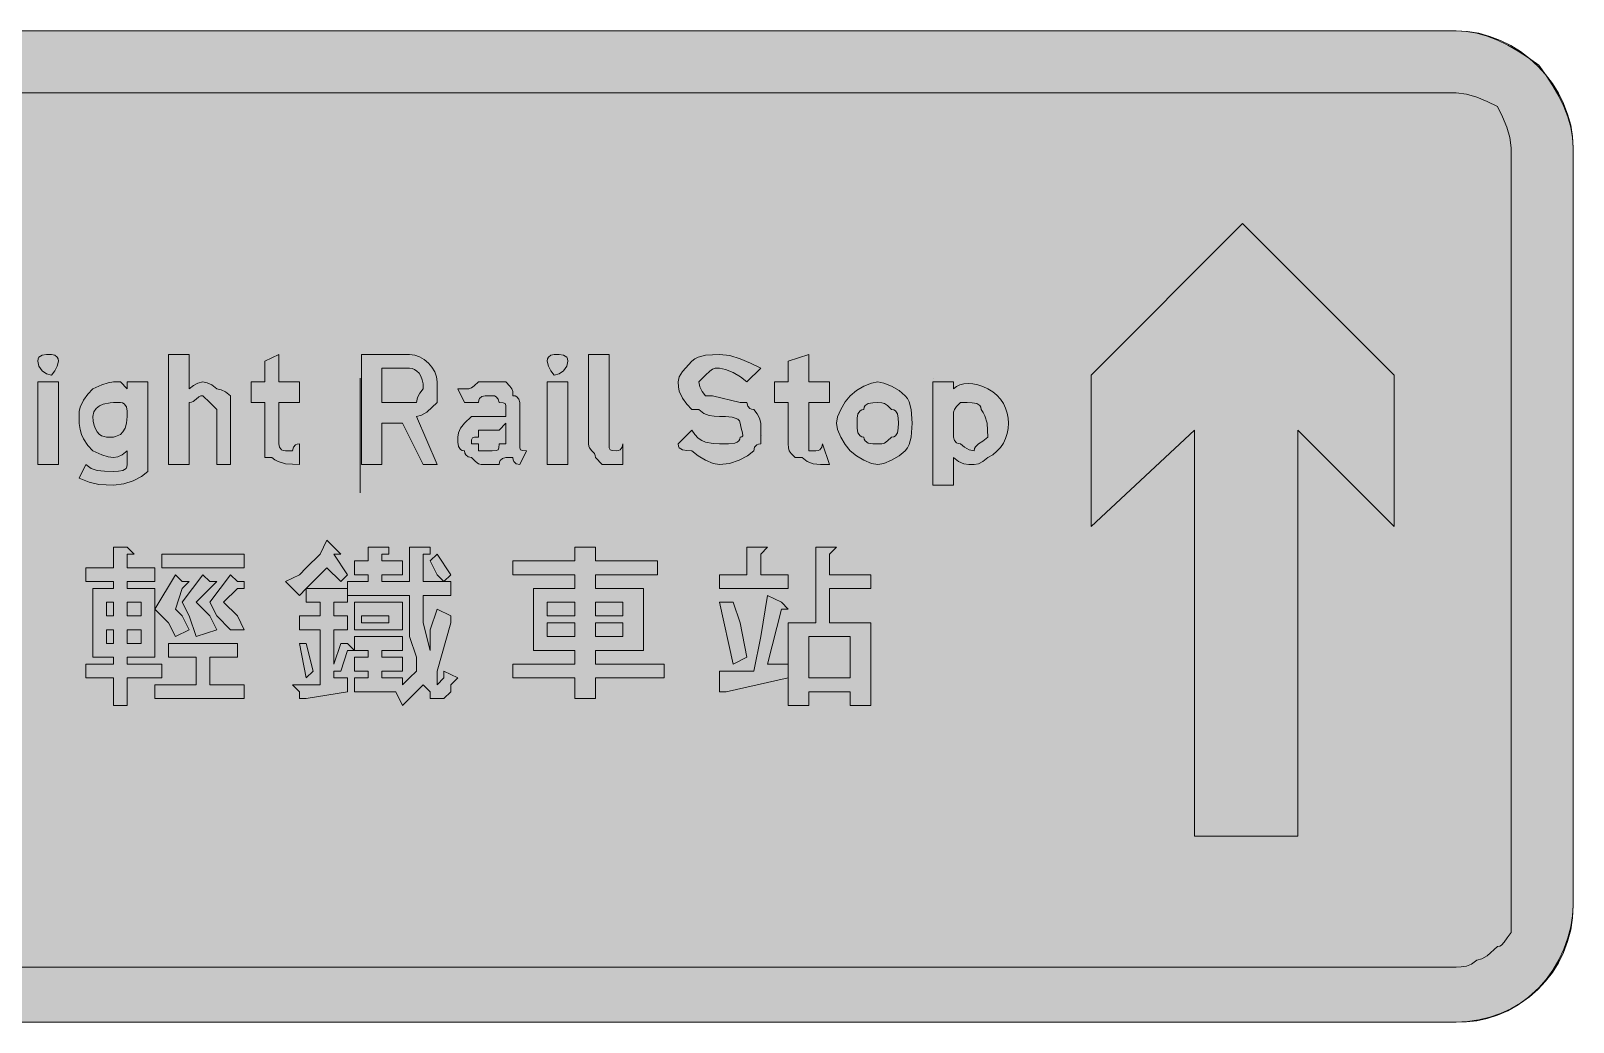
# Model space of a CAD drawing. Header units: metres. Extents: x 11 to 555, y 49 to 222.
# Drawn here: x 286.6 to 555.5, y 49.2 to 222 of the extents above; entities that cross this region are included whole.
import ezdxf

# ---------------------------------------------------------------- set-up
doc = ezdxf.new("R2010")
doc.units = ezdxf.units.M
for name, color, linetype, true_color in [('FILL_BLUE_0000FF', 7, 'Continuous', 0x0000ff), ('FILL_WHITE_FFFFFF', 7, 'Continuous', 0xffffff), ('STROKE_BLUE_0000FF', 7, 'Continuous', 0x0000ff), ('STROKE_WHITE_FFFFFF', 7, 'Continuous', 0xffffff)]:
    doc.layers.add(name, color=color, linetype=linetype, true_color=true_color)

msp = doc.modelspace()

# ---------------------------------------------------------------- hatches: boundary and pattern name
at = {"layer": 'FILL_BLUE_0000FF', "true_color": 0x0000ff}
h = msp.add_hatch(color=7, dxfattribs=at)
h.dxf.hatch_style = 1
h.paths.add_polyline_path([(535.05, 211.2), (536.85, 210.99), (538.65, 210.45), (540.45, 209.68), (542.25, 208.8), (543.13, 207), (543.9, 205.2), (544.44, 203.4), (544.65, 201.6), (544.65, 69.6), (544.65, 64.8), (543.94, 63.92), (543.45, 63.15), (542.96, 62.61), (542.65, 62.45), (542.25, 62.4), (540.45, 60.75), (539.55, 60.21), (538.65, 60), (537.75, 59.31), (536.85, 58.95), (535.95, 58.82), (535.05, 58.8), (31.05, 58.8), (30.1, 58.86), (29.08, 59.02), (28.03, 59.31), (27, 59.7), (26.02, 60.21), (25.14, 60.82), (24.41, 61.56), (23.85, 62.4), (23.01, 62.96), (22.27, 63.69), (21.66, 64.57), (21.15, 65.55), (20.76, 66.58), (20.47, 67.63), (20.31, 68.65), (20.25, 69.6), (20.25, 201.6), (20.31, 202.5), (20.47, 203.39), (21.09, 205.12), (22.09, 206.75), (23.4, 208.2), (25, 209.43), (26.83, 210.37), (27.83, 210.73), (28.86, 210.98), (29.94, 211.14), (31.05, 211.2), (535.05, 211.2)])
at = {"layer": 'FILL_WHITE_FFFFFF', "true_color": 0xffffff}
h = msp.add_hatch(color=7, dxfattribs=at)
h.dxf.hatch_style = 1
h.paths.add_polyline_path([(536.85, 221.89), (538.65, 221.57), (540.45, 221.05), (542.25, 220.35), (544.05, 219.48), (545.85, 218.46), (547.65, 217.29), (549.45, 216), (550.74, 214.2), (551.91, 212.4), (552.93, 210.6), (553.8, 208.8), (554.5, 207), (555.02, 205.2), (555.34, 203.4), (555.45, 201.6), (555.45, 69.6), (555.34, 67.75), (555.02, 65.83), (554.5, 63.88), (553.8, 61.95), (552.93, 60.07), (551.91, 58.29), (550.74, 56.66), (549.45, 55.2), (547.65, 53.56), (545.85, 52.24), (544.05, 51.19), (542.25, 50.4), (540.45, 49.83), (538.65, 49.46), (536.85, 49.26), (535.05, 49.2), (31.05, 49.2), (29.2, 49.26), (27.28, 49.46), (25.33, 49.83), (23.4, 50.4), (21.52, 51.19), (19.74, 52.24), (18.11, 53.56), (16.65, 55.2), (15.8, 55.7), (15.06, 56.31), (13.8, 57.75), (12.77, 59.42), (11.85, 61.2), (11.45, 62.15), (11.16, 63.19), (10.8, 65.4), (10.67, 67.61), (10.65, 69.6), (10.65, 201.6), (10.71, 203.4), (10.91, 205.2), (11.28, 207), (11.85, 208.8), (12.64, 210.6), (13.69, 212.4), (15.01, 214.2), (16.65, 216), (17.76, 217.07), (19.2, 218.25), (20.01, 218.78), (20.87, 219.21), (21.75, 219.49), (22.65, 219.6), (27.3, 221.25), (29.23, 221.79), (31.05, 222), (535.05, 222), (536.85, 221.89)])
h = msp.add_hatch(color=7, dxfattribs=at)
h.dxf.hatch_style = 1
h.paths.add_polyline_path([(489.45, 81.6), (489.45, 152.4), (471.45, 135.6), (471.45, 162), (497.85, 188.4), (524.25, 162), (524.25, 135.6), (507.45, 152.4), (507.45, 81.6), (489.45, 81.6)])
h = msp.add_hatch(color=7, dxfattribs=at)
h.dxf.hatch_style = 1
h.paths.add_polyline_path([(291.26, 163.52), (290.85, 162.75), (290.25, 162), (289.37, 162.21), (288.6, 162.75), (288.06, 163.52), (287.85, 164.4), (287.9, 164.8), (288.06, 165.09), (288.6, 165.45), (289.37, 165.58), (290.25, 165.6), (290.85, 165.45), (291.26, 165.09), (291.4, 164.8), (291.45, 164.4), (291.26, 163.52)])
h = msp.add_hatch(color=7, dxfattribs=at)
h.dxf.hatch_style = 1
h.paths.add_polyline_path([(319.05, 156), (317.85, 157.2), (316.65, 158.4), (316.25, 158.35), (315.94, 158.21), (315.45, 157.8), (314.96, 157.39), (314.65, 157.25), (314.25, 157.2), (314.25, 154.8), (314.25, 146.4), (310.65, 146.4), (310.65, 165.6), (314.25, 165.6), (314.25, 159.6), (315, 160.2), (315.77, 160.61), (316.65, 160.8), (317.4, 160.65), (318.17, 160.29), (319.05, 159.6), (319.8, 159.45), (320.57, 159.09), (321.45, 158.4), (321.45, 156), (321.45, 146.4), (319.05, 146.4), (319.05, 154.8), (319.05, 156)])
h = msp.add_hatch(color=7, dxfattribs=at)
h.dxf.hatch_style = 1
h.paths.add_polyline_path([(330, 149.4), (330.36, 148.99), (330.65, 148.85), (331.05, 148.8), (332.25, 148.8), (332.4, 149.4), (332.76, 149.81), (333.05, 149.95), (333.45, 150), (333.45, 146.4), (331.05, 146.55), (329.74, 146.91), (329.15, 147.2), (328.65, 147.6), (327.45, 147.6), (327.45, 150), (327.45, 157.2), (325.05, 157.2), (325.05, 160.8), (327.45, 160.8), (327.45, 164.4), (329.85, 165.6), (329.85, 160.8), (333.45, 160.8), (333.45, 157.2), (329.85, 157.2), (329.85, 150), (330, 149.4)])
h = msp.add_hatch(color=7, dxfattribs=at)
h.dxf.hatch_style = 1
h.paths.add_polyline_path([(351.45, 153.6), (347.85, 153.6), (347.85, 146.4), (344.25, 146.4), (344.25, 165.6), (352.65, 165.6), (353.55, 165.49), (354.41, 165.19), (355.22, 164.71), (355.95, 164.1), (356.56, 163.37), (357.04, 162.56), (357.34, 161.7), (357.45, 160.8), (357.45, 157.2), (355.65, 155.55), (354.75, 155.01), (353.85, 154.8), (357.45, 146.4), (355.05, 146.4), (351.45, 153.6)])
h.paths.add_polyline_path([(353.85, 157.2), (354.04, 158.08), (354.45, 158.85), (355.05, 159.6), (355, 160.44), (354.84, 161.17), (354.61, 161.79), (354.3, 162.3), (353.94, 162.69), (353.53, 162.97), (353.1, 163.14), (352.65, 163.2), (347.85, 163.2), (347.85, 157.2), (352.65, 157.2), (353.85, 157.2)], flags=16)
h = msp.add_hatch(color=7, dxfattribs=at)
h.dxf.hatch_style = 1
h.paths.add_polyline_path([(380.04, 163.52), (379.5, 162.75), (378.73, 162.21), (377.85, 162), (377.25, 162.75), (376.84, 163.52), (376.65, 164.4), (376.7, 164.8), (376.84, 165.09), (377.25, 165.45), (377.85, 165.6), (378.73, 165.58), (379.5, 165.45), (380.04, 165.09), (380.2, 164.8), (380.25, 164.4), (380.04, 163.52)])
h = msp.add_hatch(color=7, dxfattribs=at)
h.dxf.hatch_style = 1
h.paths.add_polyline_path([(383.85, 165.6), (387.45, 165.6), (387.45, 150), (387.47, 149.31), (387.6, 148.95), (387.96, 148.82), (388.65, 148.8), (389.05, 148.85), (389.34, 148.99), (389.7, 149.4), (389.85, 150), (389.85, 146.4), (388.65, 146.4), (386.25, 146.4), (385.05, 147.6), (385, 148), (384.86, 148.31), (384.45, 148.8), (384.04, 149.29), (383.9, 149.6), (383.85, 150), (383.85, 165.6)])
h = msp.add_hatch(color=7, dxfattribs=at)
h.dxf.hatch_style = 1
h.paths.add_polyline_path([(410.36, 161.68), (409.05, 162.45), (407.74, 162.99), (406.65, 163.2), (405.94, 163.18), (405.45, 163.05), (404.96, 162.69), (404.25, 162), (403.05, 160.8), (403.24, 159.92), (403.65, 159.15), (404.25, 158.4), (405.45, 158.4), (410.25, 157.2), (411.45, 157.2), (411.6, 156.6), (411.96, 156.19), (412.25, 156.05), (412.65, 156), (413.25, 155.25), (413.66, 154.48), (413.85, 153.6), (413.85, 152.4), (413.85, 151.2), (413.85, 150), (413.45, 149.95), (413.16, 149.81), (412.8, 149.4), (412.65, 148.8), (411.54, 147.92), (410.1, 147.15), (408.43, 146.61), (406.65, 146.4), (405.56, 146.61), (404.25, 147.15), (402.94, 147.92), (401.85, 148.8), (400.97, 148.82), (400.2, 148.95), (399.66, 149.31), (399.5, 149.6), (399.45, 150), (401.85, 152.4), (402.35, 151.61), (402.94, 151.01), (403.58, 150.59), (404.25, 150.3), (405.56, 150.04), (406.65, 150), (408.22, 150.02), (409.35, 150.15), (409.74, 150.29), (410.02, 150.51), (410.19, 150.8), (410.25, 151.2), (410.59, 151.25), (410.76, 151.41), (410.7, 151.95), (410.42, 152.72), (410.25, 153.6), (410.14, 154), (409.86, 154.29), (409.43, 154.51), (408.9, 154.65), (407.72, 154.78), (406.65, 154.8), (405.75, 154.82), (404.85, 154.95), (403.95, 155.31), (403.05, 156), (401.85, 156), (400.97, 156.92), (400.2, 157.95), (399.66, 159.21), (399.5, 159.95), (399.45, 160.8), (399.66, 161.7), (400.2, 162.6), (401.85, 164.4), (402.35, 164.8), (402.94, 165.09), (404.25, 165.45), (406.65, 165.6), (408.45, 165.39), (410.25, 164.85), (412.05, 164.08), (413.85, 163.2), (411.45, 160.8), (410.36, 161.68)])
h = msp.add_hatch(color=7, dxfattribs=at)
h.dxf.hatch_style = 1
h.paths.add_polyline_path([(422.25, 148.8), (423.45, 148.8), (423.85, 148.85), (424.14, 148.99), (424.5, 149.4), (424.65, 150), (425.85, 146.4), (424.26, 146.42), (423, 146.55), (421.97, 146.91), (421.05, 147.6), (419.85, 147.6), (419.16, 148.31), (418.8, 148.8), (418.67, 149.29), (418.65, 150), (418.65, 157.2), (416.25, 157.2), (416.25, 160.8), (418.65, 160.8), (418.65, 164.4), (422.25, 165.6), (422.25, 160.8), (425.85, 160.8), (425.85, 157.2), (422.25, 157.2), (422.25, 150), (422.25, 148.8)])
h = msp.add_hatch(color=7, dxfattribs=at)
h.dxf.hatch_style = 1
h.paths.add_polyline_path([(287.85, 146.4), (287.85, 160.8), (291.45, 160.8), (291.45, 146.4), (287.85, 146.4)])
h = msp.add_hatch(color=7, dxfattribs=at)
h.dxf.hatch_style = 1
h.paths.add_polyline_path([(299.02, 148.11), (297.45, 148.8), (296.57, 149.74), (295.8, 150.9), (295.49, 151.64), (295.26, 152.51), (295.1, 153.56), (295.05, 154.8), (295.1, 155.65), (295.26, 156.39), (295.8, 157.65), (296.57, 158.68), (297.45, 159.6), (299.02, 160.29), (300.15, 160.65), (301.05, 160.8), (302.25, 160.8), (303.45, 159.6), (303.45, 160.8), (307.05, 160.8), (307.05, 146.4), (307.05, 145.2), (305.94, 144.32), (304.5, 143.55), (302.83, 143.01), (301.05, 142.8), (298.5, 142.95), (296.83, 143.31), (295.05, 144), (296.25, 146.4), (297.17, 145.71), (298.2, 145.35), (299.46, 145.22), (301.05, 145.2), (301.93, 145.22), (302.7, 145.35), (303.24, 145.71), (303.4, 146), (303.45, 146.4), (303.45, 147.6), (303.45, 148.8), (302.57, 148.11), (301.8, 147.75), (301.05, 147.6), (300.15, 147.75), (299.02, 148.11)])
h.paths.add_polyline_path([(299.25, 156.9), (298.59, 156.61), (298.01, 156.19), (297.6, 155.59), (297.45, 154.8), (297.5, 153.96), (297.66, 153.22), (297.89, 152.61), (298.2, 152.1), (298.56, 151.71), (298.97, 151.42), (299.4, 151.26), (299.85, 151.2), (301.05, 151.2), (301.42, 151.26), (302.25, 151.65), (302.69, 152.08), (303.07, 152.72), (303.35, 153.61), (303.45, 154.8), (303.43, 155.68), (303.3, 156.45), (302.94, 156.99), (302.65, 157.15), (302.25, 157.2), (301.05, 157.2), (300.49, 157.16), (299.25, 156.9)], flags=16)
h = msp.add_hatch(color=7, dxfattribs=at)
h.dxf.hatch_style = 1
h.paths.add_polyline_path([(362.96, 159.62), (363.45, 159.75), (363.94, 160.11), (364.65, 160.8), (365.85, 160.8), (369.45, 160.8), (370.14, 160.09), (370.5, 159.6), (370.63, 159.11), (370.65, 158.4), (371.05, 158.35), (371.34, 158.21), (371.7, 157.8), (371.85, 157.2), (371.85, 154.8), (371.85, 150), (371.87, 149.31), (372, 148.95), (372.36, 148.82), (373.05, 148.8), (371.85, 146.4), (371.25, 146.55), (370.84, 146.91), (370.7, 147.2), (370.65, 147.6), (369.45, 147.6), (368.85, 147.45), (368.44, 147.09), (368.3, 146.8), (368.25, 146.4), (365.85, 146.4), (365.14, 146.42), (364.65, 146.55), (364.16, 146.91), (363.45, 147.6), (362.85, 147.75), (362.44, 148.11), (362.3, 148.4), (362.25, 148.8), (361.85, 148.85), (361.56, 149.01), (361.2, 149.55), (361.07, 150.32), (361.05, 151.2), (361.2, 151.95), (361.56, 152.72), (362.25, 153.6), (363.45, 154.8), (365.85, 154.8), (367.05, 154.8), (369.45, 154.8), (369.45, 156), (369.43, 156.69), (369.3, 157.05), (368.94, 157.18), (368.25, 157.2), (368.1, 157.8), (367.74, 158.21), (367.45, 158.35), (367.05, 158.4), (365.85, 158.4), (365.25, 158.25), (364.84, 157.89), (364.7, 157.6), (364.65, 157.2), (362.25, 157.2), (361.05, 159.6), (362.25, 159.6), (362.96, 159.62)])
h.paths.add_polyline_path([(367.74, 148.82), (368.1, 148.95), (368.23, 149.31), (368.25, 150), (369.45, 150), (369.45, 151.2), (369.45, 153.6), (368.25, 152.4), (365.85, 152.4), (364.65, 152.4), (364.65, 151.2), (363.96, 151.18), (363.6, 151.05), (363.47, 150.69), (363.45, 150), (364.65, 150), (364.65, 148.8), (365.85, 148.8), (367.05, 148.8), (367.74, 148.82)], flags=16)
h = msp.add_hatch(color=7, dxfattribs=at)
h.dxf.hatch_style = 1
h.paths.add_polyline_path([(376.65, 146.4), (376.65, 160.8), (380.25, 160.8), (380.25, 146.4), (376.65, 146.4)])
h = msp.add_hatch(color=7, dxfattribs=at)
h.dxf.hatch_style = 1
h.paths.add_polyline_path([(427.8, 156), (428.57, 157.31), (429.45, 158.4), (430.54, 159.28), (431.85, 160.05), (433.16, 160.59), (434.25, 160.8), (435.34, 160.59), (436.65, 160.05), (437.96, 159.28), (439.05, 158.4), (439.45, 157.9), (439.74, 157.31), (440.1, 156), (440.25, 153.6), (440.1, 151.2), (439.74, 149.89), (439.45, 149.3), (439.05, 148.8), (437.96, 147.92), (436.65, 147.15), (435.34, 146.61), (434.25, 146.4), (433.16, 146.61), (431.85, 147.15), (430.54, 147.92), (429.45, 148.8), (428.57, 149.89), (427.8, 151.2), (427.26, 152.51), (427.05, 153.6), (427.26, 154.69), (427.8, 156)])
h.paths.add_polyline_path([(432.6, 157.05), (432.06, 156.69), (431.9, 156.4), (431.85, 156), (431.45, 155.95), (431.16, 155.79), (430.8, 155.25), (430.67, 154.48), (430.65, 153.6), (430.67, 152.72), (430.8, 151.95), (431.16, 151.41), (431.45, 151.25), (431.85, 151.2), (431.9, 150.8), (432.06, 150.51), (432.6, 150.15), (433.37, 150.02), (434.25, 150), (434.96, 150.02), (435.45, 150.15), (435.94, 150.51), (436.65, 151.2), (437.05, 151.25), (437.34, 151.41), (437.7, 151.95), (437.83, 152.72), (437.85, 153.6), (437.83, 154.48), (437.7, 155.25), (437.34, 155.79), (437.05, 155.95), (436.65, 156), (435.94, 156.69), (435.45, 157.05), (434.96, 157.18), (434.25, 157.2), (433.37, 157.18), (432.6, 157.05)], flags=16)
h = msp.add_hatch(color=7, dxfattribs=at)
h.dxf.hatch_style = 1
h.paths.add_polyline_path([(448.56, 160.27), (449.24, 160.44), (450, 160.5), (450.81, 160.44), (451.67, 160.27), (452.55, 159.99), (453.45, 159.6), (454.29, 159.1), (455.02, 158.49), (455.64, 157.81), (456.15, 157.05), (456.54, 156.24), (456.82, 155.38), (456.99, 154.5), (457.05, 153.6), (456.99, 152.7), (456.82, 151.82), (456.54, 150.96), (456.15, 150.15), (455.64, 149.39), (455.02, 148.71), (454.29, 148.1), (453.45, 147.6), (452.57, 146.91), (451.8, 146.55), (451.05, 146.4), (450.15, 146.42), (449.25, 146.55), (448.35, 146.91), (447.45, 147.6), (447.45, 142.8), (443.85, 142.8), (443.85, 160.8), (447.45, 160.8), (447.45, 159.6), (447.95, 159.99), (448.56, 160.27)])
h.paths.add_polyline_path([(447.6, 156), (447.47, 155.51), (447.45, 154.8), (447.45, 152.4), (447.45, 151.2), (447.6, 150.6), (447.96, 150.19), (448.25, 150.05), (448.65, 150), (449.4, 149.4), (450.17, 148.99), (451.05, 148.8), (451.1, 149.2), (451.26, 149.51), (451.8, 150), (452.57, 150.49), (453.45, 151.2), (453.3, 153.6), (452.94, 154.91), (452.65, 155.5), (452.25, 156), (452.2, 156.4), (452.04, 156.69), (451.5, 157.05), (450.73, 157.18), (449.85, 157.2), (448.65, 157.2), (447.96, 156.49), (447.6, 156)], flags=16)
h = msp.add_hatch(color=7, dxfattribs=at)
h.dxf.hatch_style = 1
h.paths.add_polyline_path([(303.45, 130.8), (303.45, 128.4), (308.25, 128.4), (308.25, 126), (303.45, 126), (303.45, 124.8), (308.25, 124.8), (308.25, 112.8), (303.45, 112.8), (303.45, 111.6), (309.45, 111.6), (309.45, 109.2), (303.45, 109.2), (303.45, 104.4), (301.05, 104.4), (301.05, 109.2), (296.25, 109.2), (296.25, 111.6), (301.05, 111.6), (301.05, 112.8), (297.45, 112.8), (297.45, 124.8), (301.05, 124.8), (301.05, 126), (296.25, 126), (296.25, 128.4), (301.05, 128.4), (301.05, 132), (303.45, 132), (304.65, 130.8), (303.45, 130.8)])
h.paths.add_polyline_path([(301.05, 120), (301.05, 122.4), (299.85, 122.4), (299.85, 120), (301.05, 120)], flags=16)
h.paths.add_polyline_path([(303.45, 120), (305.85, 120), (305.85, 122.4), (303.45, 122.4), (303.45, 120)], flags=16)
h.paths.add_polyline_path([(299.85, 117.6), (299.85, 115.2), (301.05, 115.2), (301.05, 117.6), (299.85, 117.6)], flags=16)
h.paths.add_polyline_path([(305.85, 117.6), (303.45, 117.6), (303.45, 115.2), (305.85, 115.2), (305.85, 117.6)], flags=16)
h = msp.add_hatch(color=7, dxfattribs=at)
h.dxf.hatch_style = 1
h.paths.add_polyline_path([(333.45, 127.2), (334.65, 128.4), (337.05, 130.8), (338.25, 133.2), (339.45, 132), (340.65, 130.8), (339.45, 130.8), (341.85, 127.2), (340.65, 126), (338.25, 128.4), (334.65, 124.8), (333.45, 123.6), (331.05, 126), (333.45, 127.2)])
h = msp.add_hatch(color=7, dxfattribs=at)
h.dxf.hatch_style = 1
h.paths.add_polyline_path([(345.45, 129.6), (345.45, 132), (347.85, 132), (349.05, 132), (349.05, 130.8), (347.85, 130.8), (347.85, 129.6), (351.45, 129.6), (351.45, 127.2), (347.85, 127.2), (347.85, 126), (352.65, 126), (352.65, 132), (355.05, 132), (356.25, 132), (356.25, 130.8), (355.05, 130.8), (355.05, 126), (359.85, 126), (359.85, 123.6), (355.05, 123.6), (355.05, 118.8), (356.25, 114), (356.25, 117.6), (357.45, 121.2), (359.85, 120), (359.85, 118.8), (357.45, 110.4), (357.45, 109.2), (357.45, 108), (358.65, 109.2), (358.65, 110.4), (361.05, 109.2), (359.85, 108), (359.85, 106.8), (358.65, 105.6), (357.45, 105.6), (356.25, 105.6), (356.25, 106.8), (355.05, 108), (351.45, 104.4), (350.25, 106.8), (343.05, 106.8), (343.05, 109.2), (345.45, 109.2), (345.45, 110.4), (343.05, 110.4), (343.05, 112.8), (345.45, 112.8), (345.45, 114), (343.05, 114), (343.05, 116.4), (351.45, 116.4), (351.45, 114), (347.85, 114), (347.85, 112.8), (351.45, 112.8), (351.45, 110.4), (347.85, 110.4), (347.85, 109.2), (351.45, 109.2), (351.45, 108), (352.65, 109.2), (353.85, 110.4), (353.85, 112.8), (352.65, 116.4), (352.65, 120), (352.65, 123.6), (341.85, 123.6), (341.85, 126), (345.45, 126), (345.45, 127.2), (343.05, 127.2), (343.05, 129.6), (345.45, 129.6)])
h = msp.add_hatch(color=7, dxfattribs=at)
h.dxf.hatch_style = 1
h.paths.add_polyline_path([(385.05, 129.6), (395.85, 129.6), (395.85, 127.2), (385.05, 127.2), (385.05, 124.8), (393.45, 124.8), (393.45, 114), (385.05, 114), (385.05, 111.6), (397.05, 111.6), (397.05, 109.2), (385.05, 109.2), (385.05, 105.6), (381.45, 105.6), (381.45, 109.2), (370.65, 109.2), (370.65, 111.6), (381.45, 111.6), (381.45, 114), (374.25, 114), (374.25, 124.8), (381.45, 124.8), (381.45, 127.2), (370.65, 127.2), (370.65, 129.6), (381.45, 129.6), (381.45, 132), (385.05, 132), (385.05, 130.8), (385.05, 129.6)])
h.paths.add_polyline_path([(381.45, 120), (381.45, 122.4), (376.65, 122.4), (376.65, 120), (381.45, 120)], flags=16)
h.paths.add_polyline_path([(376.65, 116.4), (381.45, 116.4), (381.45, 118.8), (376.65, 118.8), (376.65, 116.4)], flags=16)
h.paths.add_polyline_path([(385.05, 122.4), (385.05, 120), (389.85, 120), (389.85, 122.4), (385.05, 122.4)], flags=16)
h.paths.add_polyline_path([(389.85, 118.8), (385.05, 118.8), (385.05, 116.4), (389.85, 116.4), (389.85, 118.8)], flags=16)
h = msp.add_hatch(color=7, dxfattribs=at)
h.dxf.hatch_style = 1
h.paths.add_polyline_path([(411.45, 127.2), (411.45, 132), (413.85, 132), (415.05, 132), (413.85, 130.8), (413.85, 127.2), (418.65, 127.2), (418.65, 124.8), (406.65, 124.8), (406.65, 127.2), (411.45, 127.2)])
h = msp.add_hatch(color=7, dxfattribs=at)
h.dxf.hatch_style = 1
h.paths.add_polyline_path([(423.45, 132), (425.85, 132), (427.05, 132), (425.85, 130.8), (425.85, 127.2), (433.05, 127.2), (433.05, 124.8), (425.85, 124.8), (425.85, 118.8), (433.05, 118.8), (433.05, 104.4), (429.45, 104.4), (429.45, 106.8), (422.25, 106.8), (422.25, 104.4), (418.65, 104.4), (418.65, 118.8), (423.45, 118.8), (423.45, 132)])
h.paths.add_polyline_path([(429.45, 116.4), (422.25, 116.4), (422.25, 109.2), (429.45, 109.2), (429.45, 116.4)], flags=16)
h = msp.add_hatch(color=7, dxfattribs=at)
h.dxf.hatch_style = 1
h.paths.add_polyline_path([(323.85, 130.8), (323.85, 128.4), (309.45, 128.4), (309.45, 130.8), (323.85, 130.8)])
h = msp.add_hatch(color=7, dxfattribs=at)
h.dxf.hatch_style = 1
h.paths.add_polyline_path([(357.45, 127.2), (356.25, 129.6), (357.45, 130.8), (359.85, 127.2), (358.65, 126), (357.45, 127.2)])
h = msp.add_hatch(color=7, dxfattribs=at)
h.dxf.hatch_style = 1
h.paths.add_polyline_path([(313.05, 126), (314.25, 126), (313.05, 124.8), (311.85, 121.2), (313.05, 120), (314.25, 117.6), (311.85, 116.4), (310.65, 118.8), (308.25, 121.2), (311.85, 127.2), (313.05, 126)])
h = msp.add_hatch(color=7, dxfattribs=at)
h.dxf.hatch_style = 1
h.paths.add_polyline_path([(317.85, 126), (319.05, 126), (317.85, 124.8), (315.45, 122.4), (317.85, 120), (319.05, 117.6), (315.45, 116.4), (314.25, 120), (313.05, 122.4), (316.65, 127.2), (317.85, 126)])
h = msp.add_hatch(color=7, dxfattribs=at)
h.dxf.hatch_style = 1
h.paths.add_polyline_path([(322.65, 126), (323.85, 126), (323.85, 124.8), (322.65, 124.8), (320.25, 122.4), (322.65, 120), (323.85, 117.6), (321.45, 117.6), (319.05, 120), (317.85, 122.4), (321.45, 127.2), (322.65, 126)])
h = msp.add_hatch(color=7, dxfattribs=at)
h.dxf.hatch_style = 1
h.paths.add_polyline_path([(339.45, 122.4), (339.45, 120), (341.85, 120), (341.85, 117.6), (339.45, 117.6), (339.45, 111.6), (340.65, 115.2), (341.85, 115.2), (343.05, 114), (341.85, 114), (340.65, 110.4), (339.45, 110.4), (339.45, 109.2), (341.85, 109.2), (341.85, 106.8), (334.65, 105.6), (333.45, 105.6), (333.45, 106.8), (332.25, 108), (337.05, 108), (337.05, 117.6), (333.45, 117.6), (333.45, 120), (337.05, 120), (337.05, 122.4), (334.65, 122.4), (334.65, 124.8), (341.85, 124.8), (341.85, 122.4), (339.45, 122.4)])
h = msp.add_hatch(color=7, dxfattribs=at)
h.dxf.hatch_style = 1
h.paths.add_polyline_path([(351.45, 117.6), (343.05, 117.6), (343.05, 122.4), (351.45, 122.4), (351.45, 117.6)])
h.paths.add_polyline_path([(349.05, 120), (344.25, 120), (344.25, 118.8), (349.05, 118.8), (349.05, 120)], flags=16)
h = msp.add_hatch(color=7, dxfattribs=at)
h.dxf.hatch_style = 1
h.paths.add_polyline_path([(412.65, 110.4), (413.85, 116.4), (415.05, 123.6), (417.45, 122.4), (418.65, 121.2), (417.45, 121.2), (415.05, 111.6), (418.65, 111.6), (418.65, 109.2), (407.85, 106.8), (406.65, 106.8), (406.65, 110.4), (412.65, 110.4)])
h = msp.add_hatch(color=7, dxfattribs=at)
h.dxf.hatch_style = 1
h.paths.add_polyline_path([(406.65, 122.4), (409.05, 122.4), (410.25, 118.8), (411.45, 112.8), (409.05, 111.6), (406.65, 122.4)])
h = msp.add_hatch(color=7, dxfattribs=at)
h.dxf.hatch_style = 1
h.paths.add_polyline_path([(322.65, 115.2), (322.65, 112.8), (317.85, 112.8), (317.85, 108), (323.85, 108), (323.85, 105.6), (308.25, 105.6), (308.25, 108), (315.45, 108), (315.45, 112.8), (310.65, 112.8), (310.65, 115.2), (322.65, 115.2)])
h = msp.add_hatch(color=7, dxfattribs=at)
h.dxf.hatch_style = 1
h.paths.add_polyline_path([(333.45, 115.2), (334.65, 115.2), (335.85, 110.4), (334.65, 109.2), (333.45, 115.2)])

# ---------------------------------------------------------------- linework, layer by layer
at = {"layer": 'FILL_BLUE_0000FF', "lineweight": 0, "true_color": 0x0000ff}
msp.add_lwpolyline([(31.05, 211.2), (535.05, 211.2), (536.85, 210.99), (538.65, 210.45), (540.45, 209.68), (542.25, 208.8), (543.13, 207), (543.9, 205.2), (544.44, 203.4), (544.65, 201.6), (544.65, 69.6), (544.65, 64.8), (543.94, 63.92), (543.45, 63.15), (542.96, 62.61), (542.65, 62.45), (542.25, 62.4), (540.45, 60.75), (539.55, 60.21), (538.65, 60), (537.75, 59.31), (536.85, 58.95), (535.95, 58.82), (535.05, 58.8), (31.05, 58.8)], dxfattribs=at)
at = {"layer": 'FILL_WHITE_FFFFFF', "lineweight": 0, "true_color": 0xffffff}
msp.add_lwpolyline([(31.05, 222), (535.05, 222), (536.85, 221.89), (538.65, 221.57), (540.45, 221.05), (542.25, 220.35), (544.05, 219.48), (545.85, 218.46), (547.65, 217.29), (549.45, 216), (550.74, 214.2), (551.91, 212.4), (552.93, 210.6), (553.8, 208.8), (554.5, 207), (555.02, 205.2), (555.34, 203.4), (555.45, 201.6), (555.45, 69.6), (555.34, 67.75), (555.02, 65.83), (554.5, 63.88), (553.8, 61.95), (552.93, 60.07), (551.91, 58.29), (550.74, 56.66), (549.45, 55.2), (547.65, 53.56), (545.85, 52.24), (544.05, 51.19), (542.25, 50.4), (540.45, 49.83), (538.65, 49.46), (536.85, 49.26), (535.05, 49.2), (31.05, 49.2)], dxfattribs=at)
for points in [[(489.45, 81.6), (489.45, 152.4), (471.45, 135.6), (471.45, 162), (497.85, 188.4), (524.25, 162), (524.25, 135.6), (507.45, 152.4), (507.45, 81.6)], [(291.26, 163.52), (290.85, 162.75), (290.25, 162), (289.37, 162.21), (288.6, 162.75), (288.06, 163.52), (287.85, 164.4), (287.9, 164.8), (288.06, 165.09), (288.6, 165.45), (289.37, 165.58), (290.25, 165.6), (290.85, 165.45), (291.26, 165.09), (291.4, 164.8), (291.45, 164.4)], [(319.05, 156), (317.85, 157.2), (316.65, 158.4), (316.25, 158.35), (315.94, 158.21), (315.45, 157.8), (314.96, 157.39), (314.65, 157.25), (314.25, 157.2), (314.25, 154.8), (314.25, 146.4), (310.65, 146.4), (310.65, 165.6), (314.25, 165.6), (314.25, 159.6), (315, 160.2), (315.77, 160.61), (316.65, 160.8), (317.4, 160.65), (318.17, 160.29), (319.05, 159.6), (319.8, 159.45), (320.57, 159.09), (321.45, 158.4), (321.45, 156), (321.45, 146.4), (319.05, 146.4), (319.05, 154.8)], [(330, 149.4), (330.36, 148.99), (330.65, 148.85), (331.05, 148.8), (332.25, 148.8), (332.4, 149.4), (332.76, 149.81), (333.05, 149.95), (333.45, 150), (333.45, 146.4), (331.05, 146.55), (329.74, 146.91), (329.15, 147.2), (328.65, 147.6), (327.45, 147.6), (327.45, 150), (327.45, 157.2), (325.05, 157.2), (325.05, 160.8), (327.45, 160.8), (327.45, 164.4), (329.85, 165.6), (329.85, 160.8), (333.45, 160.8), (333.45, 157.2), (329.85, 157.2), (329.85, 150)], [(351.45, 153.6), (347.85, 153.6), (347.85, 146.4), (344.25, 146.4), (344.25, 165.6), (352.65, 165.6), (353.55, 165.49), (354.41, 165.19), (355.22, 164.71), (355.95, 164.1), (356.56, 163.37), (357.04, 162.56), (357.34, 161.7), (357.45, 160.8), (357.45, 157.2), (355.65, 155.55), (354.75, 155.01), (353.85, 154.8), (357.45, 146.4), (355.05, 146.4)], [(380.04, 163.52), (379.5, 162.75), (378.73, 162.21), (377.85, 162), (377.25, 162.75), (376.84, 163.52), (376.65, 164.4), (376.7, 164.8), (376.84, 165.09), (377.25, 165.45), (377.85, 165.6), (378.73, 165.58), (379.5, 165.45), (380.04, 165.09), (380.2, 164.8), (380.25, 164.4)], [(383.85, 165.6), (387.45, 165.6), (387.45, 150), (387.47, 149.31), (387.6, 148.95), (387.96, 148.82), (388.65, 148.8), (389.05, 148.85), (389.34, 148.99), (389.7, 149.4), (389.85, 150), (389.85, 146.4), (388.65, 146.4), (386.25, 146.4), (385.05, 147.6), (385, 148), (384.86, 148.31), (384.45, 148.8), (384.04, 149.29), (383.9, 149.6), (383.85, 150)], [(410.36, 161.68), (409.05, 162.45), (407.74, 162.99), (406.65, 163.2), (405.94, 163.18), (405.45, 163.05), (404.96, 162.69), (404.25, 162), (403.05, 160.8), (403.24, 159.92), (403.65, 159.15), (404.25, 158.4), (405.45, 158.4), (410.25, 157.2), (411.45, 157.2), (411.6, 156.6), (411.96, 156.19), (412.25, 156.05), (412.65, 156), (413.25, 155.25), (413.66, 154.48), (413.85, 153.6), (413.85, 152.4), (413.85, 151.2), (413.85, 150), (413.45, 149.95), (413.16, 149.81), (412.8, 149.4), (412.65, 148.8), (411.54, 147.92), (410.1, 147.15), (408.43, 146.61), (406.65, 146.4), (405.56, 146.61), (404.25, 147.15), (402.94, 147.92), (401.85, 148.8), (400.97, 148.82), (400.2, 148.95), (399.66, 149.31), (399.5, 149.6), (399.45, 150), (401.85, 152.4), (402.35, 151.61), (402.94, 151.01), (403.58, 150.59), (404.25, 150.3), (405.56, 150.04), (406.65, 150), (408.22, 150.02), (409.35, 150.15), (409.74, 150.29), (410.02, 150.51), (410.19, 150.8), (410.25, 151.2), (410.59, 151.25), (410.76, 151.41), (410.7, 151.95), (410.42, 152.72), (410.25, 153.6), (410.14, 154), (409.86, 154.29), (409.43, 154.51), (408.9, 154.65), (407.72, 154.78), (406.65, 154.8), (405.75, 154.82), (404.85, 154.95), (403.95, 155.31), (403.05, 156), (401.85, 156), (400.97, 156.92), (400.2, 157.95), (399.66, 159.21), (399.5, 159.95), (399.45, 160.8), (399.66, 161.7), (400.2, 162.6), (401.85, 164.4), (402.35, 164.8), (402.94, 165.09), (404.25, 165.45), (406.65, 165.6), (408.45, 165.39), (410.25, 164.85), (412.05, 164.08), (413.85, 163.2), (411.45, 160.8)], [(422.25, 148.8), (423.45, 148.8), (423.85, 148.85), (424.14, 148.99), (424.5, 149.4), (424.65, 150), (425.85, 146.4), (424.26, 146.42), (423, 146.55), (421.97, 146.91), (421.05, 147.6), (419.85, 147.6), (419.16, 148.31), (418.8, 148.8), (418.67, 149.29), (418.65, 150), (418.65, 157.2), (416.25, 157.2), (416.25, 160.8), (418.65, 160.8), (418.65, 164.4), (422.25, 165.6), (422.25, 160.8), (425.85, 160.8), (425.85, 157.2), (422.25, 157.2), (422.25, 150)], [(353.85, 157.2), (354.04, 158.08), (354.45, 158.85), (355.05, 159.6), (355, 160.44), (354.84, 161.17), (354.61, 161.79), (354.3, 162.3), (353.94, 162.69), (353.53, 162.97), (353.1, 163.14), (352.65, 163.2), (347.85, 163.2), (347.85, 157.2), (352.65, 157.2)], [(287.85, 146.4), (287.85, 160.8), (291.45, 160.8), (291.45, 146.4)], [(299.02, 148.11), (297.45, 148.8), (296.57, 149.74), (295.8, 150.9), (295.49, 151.64), (295.26, 152.51), (295.1, 153.56), (295.05, 154.8), (295.1, 155.65), (295.26, 156.39), (295.8, 157.65), (296.57, 158.68), (297.45, 159.6), (299.02, 160.29), (300.15, 160.65), (301.05, 160.8), (302.25, 160.8), (303.45, 159.6), (303.45, 160.8), (307.05, 160.8), (307.05, 146.4), (307.05, 145.2), (305.94, 144.32), (304.5, 143.55), (302.83, 143.01), (301.05, 142.8), (298.5, 142.95), (296.83, 143.31), (295.05, 144), (296.25, 146.4), (297.17, 145.71), (298.2, 145.35), (299.46, 145.22), (301.05, 145.2), (301.93, 145.22), (302.7, 145.35), (303.24, 145.71), (303.4, 146), (303.45, 146.4), (303.45, 147.6), (303.45, 148.8), (302.57, 148.11), (301.8, 147.75), (301.05, 147.6), (300.15, 147.75)], [(362.96, 159.62), (363.45, 159.75), (363.94, 160.11), (364.65, 160.8), (365.85, 160.8), (369.45, 160.8), (370.14, 160.09), (370.5, 159.6), (370.63, 159.11), (370.65, 158.4), (371.05, 158.35), (371.34, 158.21), (371.7, 157.8), (371.85, 157.2), (371.85, 154.8), (371.85, 150), (371.87, 149.31), (372, 148.95), (372.36, 148.82), (373.05, 148.8), (371.85, 146.4), (371.25, 146.55), (370.84, 146.91), (370.7, 147.2), (370.65, 147.6), (369.45, 147.6), (368.85, 147.45), (368.44, 147.09), (368.3, 146.8), (368.25, 146.4), (365.85, 146.4), (365.14, 146.42), (364.65, 146.55), (364.16, 146.91), (363.45, 147.6), (362.85, 147.75), (362.44, 148.11), (362.3, 148.4), (362.25, 148.8), (361.85, 148.85), (361.56, 149.01), (361.2, 149.55), (361.07, 150.32), (361.05, 151.2), (361.2, 151.95), (361.56, 152.72), (362.25, 153.6), (363.45, 154.8), (365.85, 154.8), (367.05, 154.8), (369.45, 154.8), (369.45, 156), (369.43, 156.69), (369.3, 157.05), (368.94, 157.18), (368.25, 157.2), (368.1, 157.8), (367.74, 158.21), (367.45, 158.35), (367.05, 158.4), (365.85, 158.4), (365.25, 158.25), (364.84, 157.89), (364.7, 157.6), (364.65, 157.2), (362.25, 157.2), (361.05, 159.6), (362.25, 159.6)], [(376.65, 146.4), (376.65, 160.8), (380.25, 160.8), (380.25, 146.4)], [(427.8, 156), (428.57, 157.31), (429.45, 158.4), (430.54, 159.28), (431.85, 160.05), (433.16, 160.59), (434.25, 160.8), (435.34, 160.59), (436.65, 160.05), (437.96, 159.28), (439.05, 158.4), (439.45, 157.9), (439.74, 157.31), (440.1, 156), (440.25, 153.6), (440.1, 151.2), (439.74, 149.89), (439.45, 149.3), (439.05, 148.8), (437.96, 147.92), (436.65, 147.15), (435.34, 146.61), (434.25, 146.4), (433.16, 146.61), (431.85, 147.15), (430.54, 147.92), (429.45, 148.8), (428.57, 149.89), (427.8, 151.2), (427.26, 152.51), (427.05, 153.6), (427.26, 154.69)], [(448.56, 160.27), (449.24, 160.44), (450, 160.5), (450.81, 160.44), (451.67, 160.27), (452.55, 159.99), (453.45, 159.6), (454.29, 159.1), (455.02, 158.49), (455.64, 157.81), (456.15, 157.05), (456.54, 156.24), (456.82, 155.38), (456.99, 154.5), (457.05, 153.6), (456.99, 152.7), (456.82, 151.82), (456.54, 150.96), (456.15, 150.15), (455.64, 149.39), (455.02, 148.71), (454.29, 148.1), (453.45, 147.6), (452.57, 146.91), (451.8, 146.55), (451.05, 146.4), (450.15, 146.42), (449.25, 146.55), (448.35, 146.91), (447.45, 147.6), (447.45, 142.8), (443.85, 142.8), (443.85, 160.8), (447.45, 160.8), (447.45, 159.6), (447.95, 159.99)], [(299.25, 156.9), (298.59, 156.61), (298.01, 156.19), (297.6, 155.59), (297.45, 154.8), (297.5, 153.96), (297.66, 153.22), (297.89, 152.61), (298.2, 152.1), (298.56, 151.71), (298.97, 151.42), (299.4, 151.26), (299.85, 151.2), (301.05, 151.2), (301.42, 151.26), (302.25, 151.65), (302.69, 152.08), (303.07, 152.72), (303.35, 153.61), (303.45, 154.8), (303.43, 155.68), (303.3, 156.45), (302.94, 156.99), (302.65, 157.15), (302.25, 157.2), (301.05, 157.2), (300.49, 157.16)], [(432.6, 157.05), (432.06, 156.69), (431.9, 156.4), (431.85, 156), (431.45, 155.95), (431.16, 155.79), (430.8, 155.25), (430.67, 154.48), (430.65, 153.6), (430.67, 152.72), (430.8, 151.95), (431.16, 151.41), (431.45, 151.25), (431.85, 151.2), (431.9, 150.8), (432.06, 150.51), (432.6, 150.15), (433.37, 150.02), (434.25, 150), (434.96, 150.02), (435.45, 150.15), (435.94, 150.51), (436.65, 151.2), (437.05, 151.25), (437.34, 151.41), (437.7, 151.95), (437.83, 152.72), (437.85, 153.6), (437.83, 154.48), (437.7, 155.25), (437.34, 155.79), (437.05, 155.95), (436.65, 156), (435.94, 156.69), (435.45, 157.05), (434.96, 157.18), (434.25, 157.2), (433.37, 157.18)], [(447.6, 156), (447.47, 155.51), (447.45, 154.8), (447.45, 152.4), (447.45, 151.2), (447.6, 150.6), (447.96, 150.19), (448.25, 150.05), (448.65, 150), (449.4, 149.4), (450.17, 148.99), (451.05, 148.8), (451.1, 149.2), (451.26, 149.51), (451.8, 150), (452.57, 150.49), (453.45, 151.2), (453.3, 153.6), (452.94, 154.91), (452.65, 155.5), (452.25, 156), (452.2, 156.4), (452.04, 156.69), (451.5, 157.05), (450.73, 157.18), (449.85, 157.2), (448.65, 157.2), (447.96, 156.49)], [(367.74, 148.82), (368.1, 148.95), (368.23, 149.31), (368.25, 150), (369.45, 150), (369.45, 151.2), (369.45, 153.6), (368.25, 152.4), (365.85, 152.4), (364.65, 152.4), (364.65, 151.2), (363.96, 151.18), (363.6, 151.05), (363.47, 150.69), (363.45, 150), (364.65, 150), (364.65, 148.8), (365.85, 148.8), (367.05, 148.8)], [(303.45, 130.8), (303.45, 128.4), (308.25, 128.4), (308.25, 126), (303.45, 126), (303.45, 124.8), (308.25, 124.8), (308.25, 112.8), (303.45, 112.8), (303.45, 111.6), (309.45, 111.6), (309.45, 109.2), (303.45, 109.2), (303.45, 104.4), (301.05, 104.4), (301.05, 109.2), (296.25, 109.2), (296.25, 111.6), (301.05, 111.6), (301.05, 112.8), (297.45, 112.8), (297.45, 124.8), (301.05, 124.8), (301.05, 126), (296.25, 126), (296.25, 128.4), (301.05, 128.4), (301.05, 132), (303.45, 132), (304.65, 130.8)], [(333.45, 127.2), (334.65, 128.4), (337.05, 130.8), (338.25, 133.2), (339.45, 132), (340.65, 130.8), (339.45, 130.8), (341.85, 127.2), (340.65, 126), (338.25, 128.4), (334.65, 124.8), (333.45, 123.6), (331.05, 126)], [(345.45, 129.6), (345.45, 132), (347.85, 132), (349.05, 132), (349.05, 130.8), (347.85, 130.8), (347.85, 129.6), (351.45, 129.6), (351.45, 127.2), (347.85, 127.2), (347.85, 126), (352.65, 126), (352.65, 132), (355.05, 132), (356.25, 132), (356.25, 130.8), (355.05, 130.8), (355.05, 126), (359.85, 126), (359.85, 123.6), (355.05, 123.6), (355.05, 118.8), (356.25, 114), (356.25, 117.6), (357.45, 121.2), (359.85, 120), (359.85, 118.8), (357.45, 110.4), (357.45, 109.2), (357.45, 108), (358.65, 109.2), (358.65, 110.4), (361.05, 109.2), (359.85, 108), (359.85, 106.8), (358.65, 105.6), (357.45, 105.6), (356.25, 105.6), (356.25, 106.8), (355.05, 108), (351.45, 104.4), (350.25, 106.8), (343.05, 106.8), (343.05, 109.2), (345.45, 109.2), (345.45, 110.4), (343.05, 110.4), (343.05, 112.8), (345.45, 112.8), (345.45, 114), (343.05, 114), (343.05, 116.4), (351.45, 116.4), (351.45, 114), (347.85, 114), (347.85, 112.8), (351.45, 112.8), (351.45, 110.4), (347.85, 110.4), (347.85, 109.2), (351.45, 109.2), (351.45, 108), (352.65, 109.2), (353.85, 110.4), (353.85, 112.8), (352.65, 116.4), (352.65, 120), (352.65, 123.6), (341.85, 123.6), (341.85, 126), (345.45, 126), (345.45, 127.2), (343.05, 127.2), (343.05, 129.6)], [(385.05, 129.6), (395.85, 129.6), (395.85, 127.2), (385.05, 127.2), (385.05, 124.8), (393.45, 124.8), (393.45, 114), (385.05, 114), (385.05, 111.6), (397.05, 111.6), (397.05, 109.2), (385.05, 109.2), (385.05, 105.6), (381.45, 105.6), (381.45, 109.2), (370.65, 109.2), (370.65, 111.6), (381.45, 111.6), (381.45, 114), (374.25, 114), (374.25, 124.8), (381.45, 124.8), (381.45, 127.2), (370.65, 127.2), (370.65, 129.6), (381.45, 129.6), (381.45, 132), (385.05, 132), (385.05, 130.8)], [(411.45, 127.2), (411.45, 132), (413.85, 132), (415.05, 132), (413.85, 130.8), (413.85, 127.2), (418.65, 127.2), (418.65, 124.8), (406.65, 124.8), (406.65, 127.2)], [(423.45, 132), (425.85, 132), (427.05, 132), (425.85, 130.8), (425.85, 127.2), (433.05, 127.2), (433.05, 124.8), (425.85, 124.8), (425.85, 118.8), (433.05, 118.8), (433.05, 104.4), (429.45, 104.4), (429.45, 106.8), (422.25, 106.8), (422.25, 104.4), (418.65, 104.4), (418.65, 118.8), (423.45, 118.8)], [(323.85, 130.8), (323.85, 128.4), (309.45, 128.4), (309.45, 130.8)], [(357.45, 127.2), (356.25, 129.6), (357.45, 130.8), (359.85, 127.2), (358.65, 126)], [(313.05, 126), (314.25, 126), (313.05, 124.8), (311.85, 121.2), (313.05, 120), (314.25, 117.6), (311.85, 116.4), (310.65, 118.8), (308.25, 121.2), (311.85, 127.2)], [(317.85, 126), (319.05, 126), (317.85, 124.8), (315.45, 122.4), (317.85, 120), (319.05, 117.6), (315.45, 116.4), (314.25, 120), (313.05, 122.4), (316.65, 127.2)], [(322.65, 126), (323.85, 126), (323.85, 124.8), (322.65, 124.8), (320.25, 122.4), (322.65, 120), (323.85, 117.6), (321.45, 117.6), (319.05, 120), (317.85, 122.4), (321.45, 127.2)], [(339.45, 122.4), (339.45, 120), (341.85, 120), (341.85, 117.6), (339.45, 117.6), (339.45, 111.6), (340.65, 115.2), (341.85, 115.2), (343.05, 114), (341.85, 114), (340.65, 110.4), (339.45, 110.4), (339.45, 109.2), (341.85, 109.2), (341.85, 106.8), (334.65, 105.6), (333.45, 105.6), (333.45, 106.8), (332.25, 108), (337.05, 108), (337.05, 117.6), (333.45, 117.6), (333.45, 120), (337.05, 120), (337.05, 122.4), (334.65, 122.4), (334.65, 124.8), (341.85, 124.8), (341.85, 122.4)], [(301.05, 120), (301.05, 122.4), (299.85, 122.4), (299.85, 120)], [(303.45, 120), (305.85, 120), (305.85, 122.4), (303.45, 122.4)], [(351.45, 117.6), (343.05, 117.6), (343.05, 122.4), (351.45, 122.4)], [(381.45, 120), (381.45, 122.4), (376.65, 122.4), (376.65, 120)], [(385.05, 122.4), (385.05, 120), (389.85, 120), (389.85, 122.4)], [(412.65, 110.4), (413.85, 116.4), (415.05, 123.6), (417.45, 122.4), (418.65, 121.2), (417.45, 121.2), (415.05, 111.6), (418.65, 111.6), (418.65, 109.2), (407.85, 106.8), (406.65, 106.8), (406.65, 110.4)], [(406.65, 122.4), (409.05, 122.4), (410.25, 118.8), (411.45, 112.8), (409.05, 111.6)], [(349.05, 120), (344.25, 120), (344.25, 118.8), (349.05, 118.8)], [(376.65, 116.4), (381.45, 116.4), (381.45, 118.8), (376.65, 118.8)], [(389.85, 118.8), (385.05, 118.8), (385.05, 116.4), (389.85, 116.4)], [(299.85, 117.6), (299.85, 115.2), (301.05, 115.2), (301.05, 117.6)], [(305.85, 117.6), (303.45, 117.6), (303.45, 115.2), (305.85, 115.2)], [(429.45, 116.4), (422.25, 116.4), (422.25, 109.2), (429.45, 109.2)], [(322.65, 115.2), (322.65, 112.8), (317.85, 112.8), (317.85, 108), (323.85, 108), (323.85, 105.6), (308.25, 105.6), (308.25, 108), (315.45, 108), (315.45, 112.8), (310.65, 112.8), (310.65, 115.2)], [(333.45, 115.2), (334.65, 115.2), (335.85, 110.4), (334.65, 109.2)]]:
    msp.add_lwpolyline(points, close=True, dxfattribs=at)
at = {"layer": 'STROKE_BLUE_0000FF', "lineweight": 0, "true_color": 0x0000ff}
for points in [[(535.05, 222), (537.06, 221.89), (539.03, 221.57), (540.94, 221.04), (542.79, 220.33), (544.57, 219.44), (546.25, 218.39), (547.83, 217.19), (549.3, 215.85), (550.64, 214.38), (551.84, 212.8), (552.89, 211.12), (553.78, 209.34), (554.49, 207.49), (555.02, 205.58), (555.34, 203.61), (555.45, 201.6), (555.45, 69.6), (555.34, 67.39), (555.02, 65.28), (554.49, 63.26), (553.78, 61.35), (552.89, 59.55), (551.84, 57.87), (550.64, 56.32), (549.3, 54.9), (547.83, 53.62), (546.25, 52.49), (544.57, 51.51), (542.79, 50.7), (540.94, 50.05), (539.03, 49.58), (537.06, 49.3), (535.05, 49.2), (31.05, 49.2)], [(31.05, 222), (535.05, 222)]]:
    msp.add_lwpolyline(points, dxfattribs=at)
at = {"layer": 'STROKE_WHITE_FFFFFF', "lineweight": 0, "true_color": 0xffffff}
for points in [[(344.05, 141.44), (344.05, 161.44)], [(444.05, 161.44), (444.05, 161.44)], [(414.05, 151.44), (414.05, 151.44)]]:
    msp.add_lwpolyline(points, dxfattribs=at)

doc.saveas('drawing.dxf')
